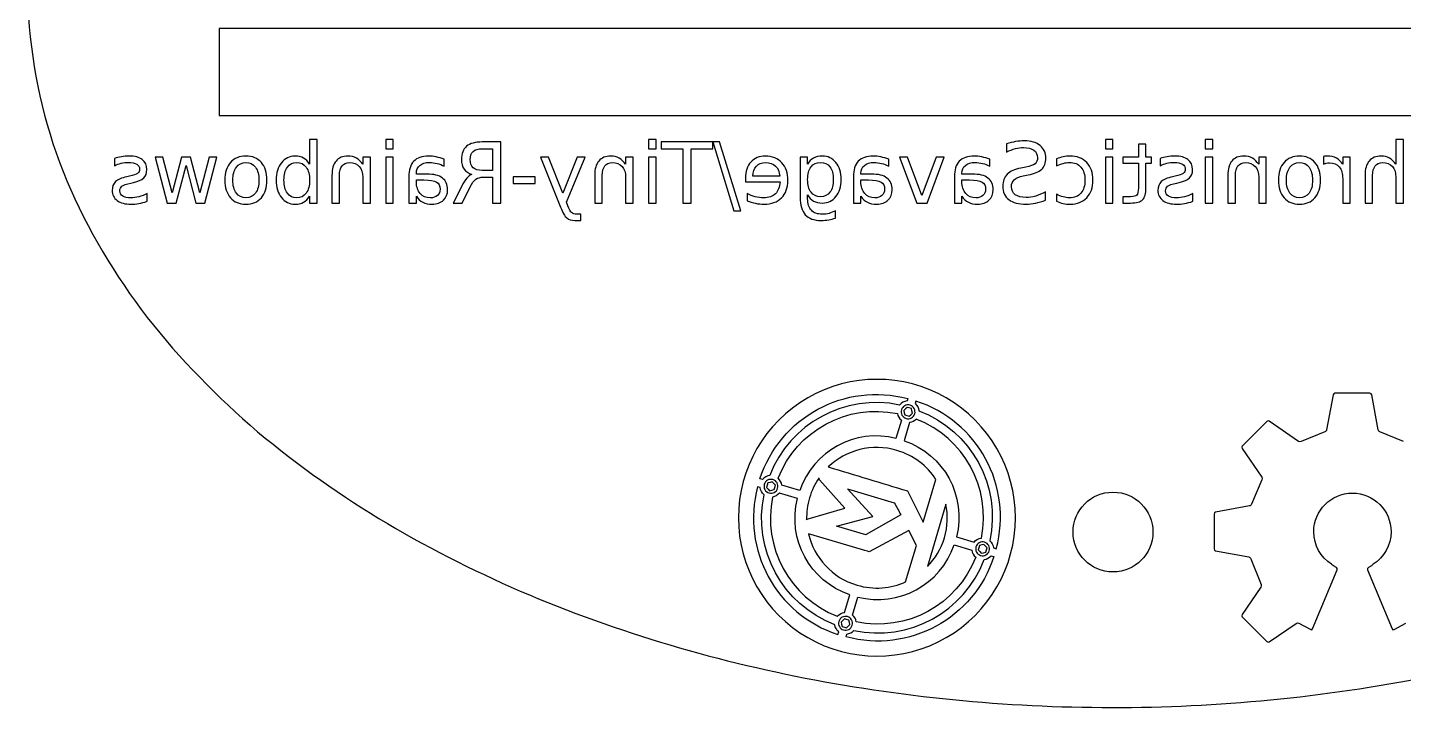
# Model space of a CAD drawing. Extents: x 5 to 209, y -94 to 44.
# Drawn here: x 4.89 to 48, y 0.05 to 21.37 of the extents above; entities that cross this region are included whole.
import ezdxf

# ---------------------------------------------------------------- set-up
doc = ezdxf.new("R2010")
doc.units = 0
doc.layers.get('0').update_dxf_attribs({"linetype": 'CONTINUOUS'})

msp = doc.modelspace()

# ---------------------------------------------------------------- linework, layer by layer
at = {"color": 7}
for p, q in [((66.900724, 21.335552), (10.899836, 21.335552)), ((10.899836, 21.335552), (10.899836, 18.614662)), ((10.899836, 18.614662), (66.900724, 18.614662)), ((40.150279, 5.550041), (40.150279, 5.550041))]:
    msp.add_line(p, q, dxfattribs=at)
at = {"color": 5}
for p, q in [((13.966265, 17.861603), (13.729022, 17.861603)), ((13.729022, 17.861603), (13.729022, 17.084488)), ((13.966265, 15.866239), (13.966265, 17.861603)), ((16.352749, 17.861594), (16.116791, 17.861594)), ((16.116791, 17.861594), (16.116791, 17.562801)), ((16.352749, 17.562801), (16.352749, 17.861594)), ((19.722811, 17.780811), (19.138051, 17.780811)), ((19.722811, 15.866236), (19.722811, 17.780811)), ((24.585542, 17.861594), (24.349584, 17.861594)), ((24.349584, 17.861594), (24.349584, 17.562801)), ((24.585542, 17.562801), (24.585542, 17.861594)), ((26.364186, 17.780805), (24.744561, 17.780805)), ((24.744561, 17.780805), (24.744561, 17.562801)), ((26.577064, 17.780805), (26.359059, 17.780805)), ((26.359059, 17.780805), (27.025884, 15.622582)), ((26.364186, 17.562801), (26.364186, 17.780805)), ((27.243889, 15.622582), (26.577064, 17.780805)), ((35.563966, 17.717974), (35.56389, 17.717968)), ((35.56389, 17.717968), (35.56389, 17.465342)), ((38.89676, 17.861594), (38.660803, 17.861594)), ((38.660803, 17.861594), (38.660803, 17.562801)), ((38.89676, 17.562801), (38.89676, 17.861594)), ((39.694367, 17.710267), (39.694382, 17.710274)), ((39.931611, 17.710267), (39.694367, 17.710267)), ((39.694382, 17.710274), (39.694382, 17.302481)), ((39.931611, 17.302473), (39.931611, 17.710267)), ((42.025722, 17.861594), (41.789779, 17.861594)), ((41.789779, 17.861594), (41.789779, 17.562801)), ((42.025722, 17.562801), (42.025722, 17.861594)), ((48.000318, 17.861588), (47.763074, 17.861588)), ((47.763074, 17.861588), (47.763074, 17.079344)), ((48.000318, 15.866224), (48.000318, 17.861588)), ((7.619591, 17.260184), (7.619833, 17.260164)), ((7.619833, 17.260164), (7.619833, 17.037032)), ((9.130456, 17.302481), (8.894513, 17.302481)), ((8.894513, 17.302481), (9.270237, 15.86623)), ((9.424129, 16.181693), (9.130456, 17.302481)), ((9.719072, 17.302481), (9.424129, 16.181693)), ((9.997348, 17.302481), (9.719072, 17.302481)), ((10.291006, 16.181693), (9.997348, 17.302481)), ((10.585949, 17.302481), (10.291006, 16.181693)), ((10.446168, 15.86623), (10.821907, 17.302481)), ((10.821907, 17.302481), (10.585949, 17.302481)), ((11.733659, 17.337106), (11.733659, 17.337106)), ((15.633351, 17.302475), (15.396123, 17.302475)), ((15.396123, 17.302475), (15.396123, 17.079344)), ((15.633351, 15.866224), (15.633351, 17.302475)), ((16.116791, 17.562801), (16.352749, 17.562801)), ((16.352749, 17.302481), (16.116791, 17.302481)), ((16.116791, 17.302481), (16.116791, 15.86623)), ((16.352749, 15.86623), (16.352749, 17.302481)), ((19.138051, 17.567939), (19.463773, 17.567939)), ((19.463773, 17.567939), (19.463773, 17.567931)), ((19.463773, 17.567931), (19.463773, 16.888278)), ((21.211639, 17.302475), (20.96157, 17.302475)), ((20.96157, 17.302475), (21.592504, 15.732859)), ((21.660459, 16.179122), (21.211639, 17.302475)), ((22.109294, 17.302475), (21.660459, 16.179122)), ((21.778445, 15.889307), (22.359348, 17.302475)), ((22.359348, 17.302475), (22.109294, 17.302475)), ((23.866144, 17.302475), (23.628916, 17.302475)), ((23.628916, 17.302475), (23.628916, 17.079344)), ((23.866144, 15.866224), (23.866144, 17.302475)), ((24.349584, 17.562801), (24.585542, 17.562801)), ((24.585542, 17.302481), (24.349584, 17.302481)), ((24.349584, 17.302481), (24.349584, 15.86623)), ((24.585542, 15.86623), (24.585542, 17.302481)), ((24.744561, 17.562801), (25.424212, 17.562801)), ((25.424212, 17.562801), (25.424212, 15.86623)), ((25.684535, 15.86623), (25.684535, 17.562801)), ((25.684535, 17.562801), (26.364186, 17.562801)), ((29.334159, 17.302482), (29.098201, 17.302482)), ((29.098201, 17.302482), (29.098201, 16.044482)), ((29.334159, 17.084481), (29.334159, 17.302482)), ((32.465692, 17.302481), (32.215623, 17.302481)), ((32.215623, 17.302481), (32.754222, 15.86623)), ((32.914512, 16.097056), (32.465692, 17.302481)), ((33.363347, 17.302481), (32.914512, 16.097056)), ((33.074817, 15.86623), (33.613401, 17.302481)), ((33.613401, 17.302481), (33.363347, 17.302481)), ((37.134784, 17.24734), (37.134784, 17.026773)), ((37.134784, 17.247328), (37.134784, 17.24734)), ((38.660803, 17.562801), (38.89676, 17.562801)), ((38.89676, 17.302481), (38.660803, 17.302481)), ((38.660803, 17.302481), (38.660803, 15.86623)), ((38.89676, 15.86623), (38.89676, 17.302481)), ((39.694382, 17.302481), (39.208371, 17.302481)), ((39.208371, 17.302481), (39.208371, 17.119104)), ((40.104726, 17.302473), (39.931611, 17.302473)), ((40.104726, 17.119096), (40.104726, 17.302473)), ((40.38152, 17.260184), (40.381732, 17.260164)), ((40.381732, 17.260164), (40.381732, 17.037032)), ((41.789779, 17.562801), (42.025722, 17.562801)), ((42.025722, 17.302481), (41.789779, 17.302481)), ((41.789779, 17.302481), (41.789779, 15.86623)), ((42.025722, 15.86623), (42.025722, 17.302481)), ((43.701792, 17.302475), (43.464563, 17.302475)), ((43.464563, 17.302475), (43.464563, 17.079344)), ((43.701792, 15.866224), (43.701792, 17.302475)), ((44.741784, 17.337106), (44.741784, 17.337106)), ((45.493382, 17.324345), (45.492097, 17.081977)), ((46.333262, 17.302431), (46.096019, 17.302431)), ((46.096019, 17.302431), (46.096019, 17.0793)), ((46.333262, 15.86618), (46.333262, 17.302431)), ((9.548513, 15.86623), (9.857567, 17.043443)), ((9.857567, 17.043443), (10.167892, 15.86623)), ((11.733598, 17.137063), (11.733659, 17.137056)), ((13.729022, 17.084488), (13.729022, 17.084479)), ((17.947917, 17.019091), (17.947917, 17.237093)), ((19.463773, 16.888278), (19.138051, 16.888278)), ((31.874428, 17.019091), (31.874428, 17.237093)), ((35.039326, 17.019091), (35.039326, 17.237093)), ((36.170535, 16.993437), (36.014087, 16.961373)), ((39.208371, 17.119104), (39.694382, 17.119104)), ((39.694382, 17.119104), (39.694382, 16.339424)), ((39.931611, 16.339416), (39.931611, 17.119096)), ((39.931611, 17.119096), (40.104726, 17.119096)), ((44.741709, 17.137063), (44.741784, 17.137056)), ((45.492097, 17.081977), (45.491961, 17.081914)), ((8.086591, 16.706195), (8.005826, 16.688242)), ((8.133886, 16.490746), (8.216012, 16.509985)), ((12.926273, 16.583074), (12.926273, 16.583074)), ((14.430482, 16.733111), (14.430482, 15.86623)), ((14.430558, 16.733099), (14.430482, 16.733111)), ((14.66644, 15.86623), (14.66644, 16.725417)), ((15.396123, 16.677964), (15.396123, 15.866224)), ((16.839955, 16.685685), (16.840046, 16.685665)), ((16.840046, 16.685665), (16.840046, 15.866232)), ((17.075837, 16.535625), (17.075837, 16.588198)), ((17.075837, 16.588198), (17.310509, 16.588198)), ((17.075943, 16.772875), (17.075943, 16.795955)), ((17.406792, 16.772875), (17.075943, 16.772875)), ((17.310509, 16.588198), (17.310676, 16.588203)), ((18.494306, 16.389436), (18.231412, 15.86623)), ((18.814961, 16.763898), (18.814901, 16.763888)), ((19.181655, 16.675411), (19.463773, 16.675411)), ((19.463773, 16.675411), (19.463773, 15.866236)), ((20.80128, 16.690792), (20.110089, 16.690792)), ((20.110089, 16.690792), (20.110089, 16.480484)), ((20.110089, 16.480484), (20.80128, 16.480484)), ((20.80128, 16.480484), (20.80128, 16.690792)), ((22.663275, 16.733111), (22.663275, 15.86623)), ((22.663351, 16.733099), (22.663275, 16.733111)), ((22.899233, 15.86623), (22.899233, 16.725417)), ((23.628916, 16.677964), (23.628916, 15.866224)), ((27.383609, 16.643339), (27.38367, 16.643345)), ((27.38367, 16.643345), (27.38367, 16.52793)), ((27.38367, 16.52793), (28.468552, 16.52793)), ((27.619718, 16.712579), (27.619627, 16.712585)), ((28.460944, 16.711297), (27.619718, 16.712579)), ((29.334144, 16.601027), (29.334144, 16.601027)), ((30.766466, 16.685685), (30.766557, 16.685665)), ((30.766557, 16.685665), (30.766557, 15.866232)), ((31.002364, 16.535625), (31.002364, 16.588198)), ((31.002364, 16.588198), (31.237051, 16.588198)), ((31.002454, 16.772875), (31.002454, 16.795955)), ((31.333318, 16.772875), (31.002454, 16.772875)), ((31.237051, 16.588198), (31.237187, 16.588203)), ((33.931349, 16.685685), (33.931424, 16.685665)), ((33.931424, 16.685665), (33.931424, 15.866232)), ((34.167337, 16.772875), (34.167337, 16.795955)), ((34.498186, 16.772875), (34.167337, 16.772875)), ((34.167382, 16.535625), (34.167382, 16.588198)), ((34.167382, 16.588198), (34.402054, 16.588198)), ((34.402054, 16.588198), (34.402054, 16.588203)), ((36.08977, 16.715161), (36.247503, 16.745939)), ((40.848505, 16.706195), (40.76774, 16.688242)), ((40.895799, 16.490746), (40.977925, 16.509985)), ((42.498923, 16.733111), (42.498923, 15.86623)), ((42.498999, 16.733099), (42.498923, 16.733111)), ((42.734881, 15.86623), (42.734881, 16.725417)), ((43.464563, 16.677964), (43.464563, 15.866224)), ((46.096019, 16.622777), (46.096019, 15.86618)), ((46.797419, 16.733111), (46.797419, 15.86623)), ((46.797525, 16.733099), (46.797419, 16.733111)), ((47.033377, 15.86623), (47.033377, 16.725417)), ((47.763074, 16.677964), (47.763074, 15.866224)), ((8.640557, 15.918815), (8.640557, 16.162465)), ((13.729022, 16.081678), (13.729022, 15.866239)), ((17.076004, 15.866232), (17.076004, 16.084235)), ((18.509688, 15.86623), (18.754629, 16.357377)), ((27.438753, 16.162441), (27.438753, 15.939309)), ((29.098201, 16.044482), (29.098186, 16.04448)), ((29.334159, 16.00217), (29.334159, 16.11887)), ((31.0025, 15.866232), (31.0025, 16.084235)), ((34.167382, 15.866232), (34.167382, 16.084235)), ((36.788583, 15.950875), (36.788583, 16.217606)), ((37.134784, 16.139366), (37.134784, 15.921364)), ((39.450696, 16.063711), (39.208326, 16.063711)), ((39.208326, 16.063711), (39.208326, 15.866226)), ((41.402471, 15.918815), (41.402471, 16.162465)), ((9.270237, 15.86623), (9.548513, 15.86623)), ((10.167892, 15.86623), (10.446168, 15.86623)), ((13.729022, 15.866239), (13.966265, 15.866239)), ((14.430482, 15.86623), (14.66644, 15.86623)), ((15.396123, 15.866224), (15.633351, 15.866224)), ((16.116791, 15.86623), (16.352749, 15.86623)), ((16.840046, 15.866232), (17.076004, 15.866232)), ((18.231412, 15.86623), (18.509688, 15.86623)), ((19.463773, 15.866236), (19.722811, 15.866236)), ((21.592504, 15.732859), (21.592504, 15.732865)), ((21.820794, 15.781591), (21.778445, 15.889307)), ((22.663275, 15.86623), (22.899233, 15.86623)), ((23.628916, 15.866224), (23.866144, 15.866224)), ((24.349584, 15.86623), (24.585542, 15.86623)), ((25.424212, 15.86623), (25.684535, 15.86623)), ((27.025884, 15.622582), (27.243889, 15.622582)), ((30.208719, 15.395611), (30.208719, 15.625155)), ((30.766557, 15.866232), (31.0025, 15.866232)), ((32.754222, 15.86623), (33.074817, 15.86623)), ((33.931424, 15.866232), (34.167382, 15.866232)), ((38.660803, 15.86623), (38.89676, 15.86623)), ((39.208326, 15.866226), (39.450696, 15.866226)), ((41.789779, 15.86623), (42.025722, 15.86623)), ((42.498923, 15.86623), (42.734881, 15.86623)), ((43.464563, 15.866224), (43.701792, 15.866224)), ((46.096019, 15.86618), (46.333262, 15.86618)), ((46.797419, 15.86623), (47.033377, 15.86623)), ((47.763074, 15.866224), (48.000318, 15.866224)), ((22.041325, 15.319943), (22.229837, 15.319943)), ((22.229837, 15.517427), (22.091296, 15.517427)), ((22.229837, 15.319943), (22.229837, 15.517427)), ((32.470281, 9.733002), (32.448278, 9.65862)), ((32.725678, 9.657489), (32.702118, 9.57779)), ((45.796239, 9.851769), (45.591439, 8.751182)), ((46.948169, 9.898969), (45.852939, 9.898969)), ((47.209839, 8.751182), (47.004969, 9.851769)), ((32.2712, 9.381467), (32.2712, 9.381467)), ((32.394296, 9.410083), (32.342119, 9.360499)), ((32.342119, 9.360499), (32.358939, 9.29051)), ((32.342119, 9.360499), (32.342119, 9.360499)), ((32.358939, 9.29051), (32.375783, 9.220542)), ((32.375787, 9.220542), (32.444803, 9.200142)), ((32.446485, 9.45964), (32.394296, 9.410083)), ((32.444803, 9.200132), (32.513826, 9.179732)), ((32.515504, 9.43923), (32.446485, 9.459631)), ((32.513826, 9.179729), (32.566018, 9.229287)), ((32.58452, 9.418825), (32.515504, 9.439225)), ((32.566018, 9.229287), (32.618195, 9.27887)), ((32.601368, 9.34885), (32.584524, 9.418825)), ((32.618195, 9.27887), (32.601375, 9.34885)), ((32.269094, 9.052578), (32.101514, 8.485807)), ((32.52606, 8.982377), (32.356911, 8.410294)), ((43.723689, 9.017236), (42.949269, 8.242882)), ((44.716609, 8.393054), (43.797189, 9.024036)), ((45.537039, 8.688922), (44.799309, 8.386954)), ((48.001889, 8.386954), (47.264239, 8.688922)), ((32.129641, 8.111309), (32.129641, 8.111309)), ((42.942269, 8.169352), (43.562309, 7.265732)), ((27.845937, 6.94545), (27.767432, 6.968677)), ((27.767432, 6.968666), (27.767432, 6.968666)), ((27.915973, 7.19414), (27.840686, 7.216402)), ((27.840686, 7.2164), (27.840686, 7.2164)), ((28.044186, 6.950743), (28.093744, 6.898552)), ((28.064589, 7.019759), (28.044189, 6.950743)), ((28.085002, 7.088778), (28.064601, 7.019759)), ((28.154977, 7.105623), (28.085002, 7.08878)), ((28.093744, 6.898552), (28.143328, 6.846375)), ((28.224956, 7.12245), (28.154977, 7.105631)), ((28.27454, 7.070273), (28.224956, 7.12245)), ((28.224956, 7.12245), (28.224956, 7.12245)), ((28.245927, 7.19337), (28.245927, 7.19337)), ((28.324097, 7.018084), (28.27454, 7.070273)), ((28.283284, 6.880043), (28.303685, 6.949066)), ((28.303694, 6.949066), (28.324095, 7.018084)), ((28.411019, 7.238193), (28.411019, 7.238193)), ((29.087881, 6.847626), (28.523244, 7.014581)), ((29.681204, 7.218249), (29.690321, 7.249116)), ((29.707871, 7.190929), (29.681204, 7.218249)), ((29.690333, 7.249116), (29.690361, 7.249116)), ((30.493561, 6.295912), (29.707871, 7.190929)), ((31.374583, 6.036812), (30.586959, 6.901803)), ((30.586959, 6.901803), (32.046557, 6.47022)), ((32.957617, 5.863255), (33.352451, 7.198595)), ((43.567309, 7.183452), (43.241069, 6.422498)), ((28.143328, 6.846375), (28.213317, 6.863195)), ((28.213317, 6.863197), (28.283284, 6.88004)), ((28.235741, 6.647934), (28.235741, 6.647934)), ((29.01463, 6.599892), (28.446775, 6.767797)), ((32.046557, 6.47022), (32.046571, 6.47022)), ((32.462057, 6.842007), (32.957617, 5.863255)), ((29.345587, 5.965673), (30.493561, 6.295912)), ((30.238774, 5.733529), (31.374583, 6.036812)), ((32.250005, 6.091941), (31.162885, 5.474189)), ((33.667407, 6.421972), (33.0893, 4.466669)), ((42.066849, 6.113601), (42.066919, 5.018446)), ((43.178069, 6.368308), (42.114049, 6.170431)), ((27.165373, 5.998276), (27.165373, 5.998276)), ((29.301893, 5.935322), (29.308348, 5.95723)), ((29.308343, 5.95723), (29.345587, 5.965664)), ((31.159094, 5.461411), (30.238774, 5.733529)), ((31.022363, 4.99894), (29.360473, 5.490326)), ((29.360473, 5.490326), (29.360473, 5.490326)), ((31.162885, 5.474189), (31.159092, 5.461421)), ((32.504606, 5.59983), (31.265128, 4.927159)), ((32.741562, 5.132475), (32.504606, 5.59983)), ((33.995087, 5.396662), (34.547258, 5.233397)), ((34.776621, 5.361884), (34.776621, 5.361884)), ((34.877212, 5.232627), (34.877212, 5.232627)), ((31.125047, 4.968577), (31.022363, 4.99894)), ((31.204244, 4.945161), (31.125047, 4.968577)), ((31.265128, 4.927159), (31.204244, 4.945156)), ((32.402626, 3.986195), (32.741562, 5.132475)), ((33.921835, 5.148923), (34.477223, 4.984707)), ((34.599534, 4.760429), (34.599534, 4.760429)), ((34.675465, 4.989998), (34.725029, 4.937809)), ((34.695876, 5.059023), (34.675466, 4.989998)), ((34.71628, 5.128039), (34.695877, 5.059023)), ((34.786255, 5.144888), (34.71628, 5.128044)), ((34.725029, 4.937809), (34.774613, 4.885632)), ((34.774613, 4.885632), (34.844594, 4.902459)), ((34.856243, 5.161707), (34.786255, 5.144888)), ((34.844594, 4.902459), (34.914569, 4.919302)), ((34.90582, 5.10953), (34.856243, 5.161707)), ((34.856243, 5.161707), (34.856243, 5.161707)), ((34.955383, 5.057341), (34.90582, 5.10953)), ((34.914569, 4.919307), (34.934972, 4.988323)), ((34.934973, 4.988323), (34.955383, 5.057341)), ((35.07806, 4.807054), (35.169037, 4.780156)), ((35.154523, 5.053836), (35.242282, 5.027888)), ((35.169037, 4.780156), (35.169037, 4.780156)), ((35.242282, 5.027888), (35.242282, 5.027888)), ((42.114119, 4.961616), (43.152049, 4.768467)), ((33.0893, 4.466669), (33.0893, 4.466669)), ((43.213749, 4.713877), (43.537779, 3.904435)), ((45.155459, 2.513637), (45.922899, 4.367941)), ((45.900399, 4.437261), (45.807299, 4.494291)), ((46.878359, 4.367941), (47.645729, 2.513576)), ((46.993959, 4.494291), (46.900859, 4.437261)), ((30.487544, 3.027335), (30.652811, 3.586259)), ((30.741375, 2.946503), (30.908208, 3.510749)), ((43.531779, 3.821775), (42.942229, 2.962623)), ((30.310457, 2.750183), (30.310457, 2.750183)), ((30.433553, 2.778798), (30.381376, 2.729212)), ((30.381376, 2.729212), (30.398196, 2.659232)), ((30.381376, 2.729212), (30.381376, 2.729212)), ((30.398196, 2.659232), (30.41504, 2.589257)), ((30.415044, 2.589257), (30.484067, 2.568857)), ((30.485742, 2.82836), (30.433553, 2.778798)), ((30.554761, 2.80795), (30.485742, 2.828351)), ((30.553083, 2.548442), (30.605275, 2.598007)), ((30.623784, 2.78754), (30.554761, 2.80794)), ((30.605275, 2.598007), (30.657452, 2.647583)), ((30.640625, 2.717572), (30.623781, 2.78754)), ((30.657452, 2.647583), (30.640632, 2.717572)), ((42.949229, 2.889033), (43.723719, 2.114679)), ((43.797219, 2.107879), (44.641169, 2.687144)), ((44.722069, 2.689844), (45.094259, 2.491127)), ((47.706929, 2.491066), (48.079119, 2.68979)), ((30.284037, 2.339064), (30.308351, 2.421298)), ((30.484067, 2.568852), (30.553083, 2.548451)), ((30.539434, 2.263551), (30.565324, 2.35109))]:
    msp.add_line(p, q, dxfattribs=at)
at = {"color": 7}
for points in [[(4.900487, 22.628258), (4.892087, 20.974109), (5.182021, 19.303201), (5.689957, 17.728944)], [(5.689957, 17.728944), (6.198533, 16.152702), (6.995087, 14.663406), (7.915609, 13.286516)], [(7.915609, 13.286516), (8.837328, 11.907837), (9.970061, 10.667245), (11.174324, 9.527037)], [(11.174324, 9.527037), (12.379596, 8.385872), (13.721396, 7.386021), (15.109423, 6.475901)], [(15.109423, 6.475901), (16.498182, 5.5653), (17.972728, 4.782072), (19.478704, 4.082155)], [(37.650279, 5.550041), (37.650279, 6.240397), (38.209923, 6.800041), (38.900279, 6.800041)], [(38.900279, 6.800041), (39.590635, 6.800041), (40.150279, 6.240397), (40.150279, 5.550041)], [(38.900279, 4.300041), (38.209923, 4.300041), (37.650279, 4.859685), (37.650279, 5.550041)], [(40.150279, 5.550041), (40.150279, 4.859685), (39.590635, 4.300041), (38.900279, 4.300041)], [(19.478704, 4.082155), (20.985123, 3.382032), (22.545535, 2.793763), (24.12689, 2.285051)], [(24.12689, 2.285051), (25.70843, 1.776279), (27.323736, 1.366673), (28.951612, 1.034811)], [(28.951612, 1.034811), (30.579638, 0.702919), (32.227805, 0.460878), (33.881169, 0.296552)], [(43.838713, 0.288649), (45.492346, 0.450302), (47.140899, 0.689684), (48.769496, 1.018792)], [(33.881169, 0.296552), (35.534577, 0.132221), (37.198179, 0.051378), (38.859734, 0.050059)], [(38.859734, 0.050059), (40.521297, 0.048759), (42.185032, 0.126989), (43.838713, 0.288649)]]:
    msp.add_open_spline(points, degree=3, dxfattribs=at)
at = {"color": 5}
for points in [[(19.138051, 17.780811), (18.919189, 17.780811), (18.7559, 17.735074), (18.648183, 17.643601)], [(35.849925, 17.791071), (35.756758, 17.774827), (35.661438, 17.750462), (35.563966, 17.717974)], [(36.124359, 17.815437), (36.034621, 17.815437), (35.943142, 17.807315), (35.849925, 17.791071)], [(36.618069, 17.669243), (36.498374, 17.766706), (36.333804, 17.815437), (36.124359, 17.815437)], [(7.832469, 17.317884), (7.755536, 17.305058), (7.684576, 17.285825), (7.619591, 17.260184)], [(8.078681, 17.337122), (7.991463, 17.337122), (7.909392, 17.330709), (7.832469, 17.317884)], [(8.486469, 17.226834), (8.39068, 17.300359), (8.254751, 17.337122), (8.078681, 17.337122)], [(11.733659, 17.337106), (11.528479, 17.337106), (11.367333, 17.270423), (11.250218, 17.137056)], [(12.2184, 17.137056), (12.101275, 17.270423), (11.939695, 17.337106), (11.733659, 17.337106)], [(13.269947, 17.337112), (13.095541, 17.337112), (12.954051, 17.267864), (12.845478, 17.129369)], [(13.541796, 17.274269), (13.465669, 17.316164), (13.375053, 17.337112), (13.269947, 17.337112)], [(13.729022, 17.084479), (13.679414, 17.169973), (13.617005, 17.233236), (13.541796, 17.274269)], [(14.931906, 17.337093), (14.766907, 17.337093), (14.64209, 17.285799), (14.557453, 17.183209)], [(15.197356, 17.272981), (15.120423, 17.315722), (15.031939, 17.337093), (14.931906, 17.337093)], [(15.396123, 17.079344), (15.339658, 17.165685), (15.273402, 17.230231), (15.197356, 17.272981)], [(17.459335, 17.337127), (17.251594, 17.337127), (17.096432, 17.283267), (16.993847, 17.175548)], [(17.696578, 17.311476), (17.61541, 17.328576), (17.536329, 17.337127), (17.459335, 17.337127)], [(17.947917, 17.237093), (17.861607, 17.270438), (17.777827, 17.295232), (17.696578, 17.311476)], [(18.648183, 17.643601), (18.540466, 17.552128), (18.486608, 17.41406), (18.486608, 17.229398)], [(18.759741, 17.229392), (18.759741, 17.341385), (18.791805, 17.425593), (18.855933, 17.482017)], [(18.855933, 17.482017), (18.919154, 17.539298), (19.013193, 17.567939), (19.138051, 17.567939)], [(23.164699, 17.337093), (22.9997, 17.337093), (22.874883, 17.285799), (22.790246, 17.183209)], [(23.430149, 17.272981), (23.353216, 17.315722), (23.264732, 17.337093), (23.164699, 17.337093)], [(23.628916, 17.079344), (23.572451, 17.165685), (23.506195, 17.230231), (23.430149, 17.272981)], [(28.010687, 17.337099), (27.817476, 17.337099), (27.664875, 17.274691), (27.552883, 17.149875)], [(28.524906, 17.129357), (28.397527, 17.267852), (28.226121, 17.337099), (28.010687, 17.337099)], [(29.521385, 17.274271), (29.445258, 17.232376), (29.38285, 17.169112), (29.334159, 17.084481)], [(29.794534, 17.337113), (29.688521, 17.337113), (29.597472, 17.316166), (29.521385, 17.274271)], [(30.220274, 17.135781), (30.112557, 17.270003), (29.970644, 17.337113), (29.794534, 17.337113)], [(31.385846, 17.337127), (31.178105, 17.337127), (31.022938, 17.283267), (30.920343, 17.175548)], [(31.623074, 17.311476), (31.541906, 17.328576), (31.46283, 17.337127), (31.385846, 17.337127)], [(31.874428, 17.237093), (31.788118, 17.270438), (31.704333, 17.295232), (31.623074, 17.311476)], [(34.550743, 17.337127), (34.342993, 17.337127), (34.187825, 17.283267), (34.085241, 17.175548)], [(34.787972, 17.311476), (34.706803, 17.328576), (34.627727, 17.337127), (34.550743, 17.337127)], [(35.039326, 17.237093), (34.953015, 17.270438), (34.869231, 17.295232), (34.787972, 17.311476)], [(35.56389, 17.465342), (35.662199, 17.512359), (35.754953, 17.547413), (35.842151, 17.570503)], [(35.842151, 17.570503), (35.929369, 17.593583), (36.013577, 17.605123), (36.094776, 17.605123)], [(36.094776, 17.605123), (36.235837, 17.605123), (36.34484, 17.577767), (36.421783, 17.523057)], [(36.421783, 17.523057), (36.49791, 17.468347), (36.535973, 17.39055), (36.535973, 17.289667)], [(36.535973, 17.289667), (36.535973, 17.205031), (36.510766, 17.140912), (36.460351, 17.097312)], [(36.796312, 17.269145), (36.796312, 17.438417), (36.736898, 17.571783), (36.618069, 17.669243)], [(36.666846, 16.926753), (36.753156, 17.008829), (36.796312, 17.122959), (36.796312, 17.269145)], [(37.336121, 17.314012), (37.266851, 17.299482), (37.199738, 17.277254), (37.134784, 17.247328)], [(37.548984, 17.337092), (37.476285, 17.337092), (37.405331, 17.329399), (37.336121, 17.314012)], [(38.078599, 17.13576), (37.949506, 17.269981), (37.772968, 17.337092), (37.548984, 17.337092)], [(40.594398, 17.317884), (40.517464, 17.305058), (40.446505, 17.285825), (40.38152, 17.260184)], [(40.84061, 17.337122), (40.753392, 17.337122), (40.671321, 17.330709), (40.594398, 17.317884)], [(41.248397, 17.226834), (41.152608, 17.300359), (41.016679, 17.337122), (40.84061, 17.337122)], [(43.000346, 17.337093), (42.835348, 17.337093), (42.71053, 17.285799), (42.625893, 17.183209)], [(43.265797, 17.272981), (43.188864, 17.315722), (43.10038, 17.337093), (43.000346, 17.337093)], [(43.464563, 17.079344), (43.408099, 17.165685), (43.341843, 17.230231), (43.265797, 17.272981)], [(44.741784, 17.337106), (44.536605, 17.337106), (44.375453, 17.270423), (44.258329, 17.137056)], [(45.22651, 17.137056), (45.109396, 17.270423), (44.947821, 17.337106), (44.741784, 17.337106)], [(45.55872, 17.333268), (45.539058, 17.331554), (45.517279, 17.32858), (45.493382, 17.324345)], [(45.612564, 17.33705), (45.59633, 17.33705), (45.578382, 17.335789), (45.55872, 17.333268)], [(45.90238, 17.272937), (45.822825, 17.315679), (45.726219, 17.33705), (45.612564, 17.33705)], [(46.096019, 17.0793), (46.046411, 17.166498), (45.981864, 17.231044), (45.90238, 17.272937)], [(47.298857, 17.337093), (47.133869, 17.337093), (47.009056, 17.285799), (46.924419, 17.183209)], [(47.564308, 17.272981), (47.487374, 17.315722), (47.398891, 17.337093), (47.298857, 17.337093)], [(47.763074, 17.079344), (47.706609, 17.165685), (47.640354, 17.230231), (47.564308, 17.272981)], [(7.619833, 17.037032), (7.686482, 17.071223), (7.755727, 17.09687), (7.827569, 17.11397)], [(7.827569, 17.11397), (7.89936, 17.131071), (7.973737, 17.139622), (8.050701, 17.139622)], [(8.050701, 17.139622), (8.167825, 17.139622), (8.255885, 17.121669), (8.314881, 17.085763)], [(8.314881, 17.085763), (8.372959, 17.049858), (8.401998, 16.995998), (8.401998, 16.924185)], [(8.401998, 16.924185), (8.401998, 16.869474), (8.381076, 16.826304), (8.339231, 16.794674)], [(8.630152, 16.913936), (8.630152, 17.049013), (8.582257, 17.153312), (8.486469, 17.226834)], [(8.53275, 16.651051), (8.597684, 16.715169), (8.630152, 16.802797), (8.630152, 16.913936)], [(11.250218, 17.137056), (11.133094, 17.00369), (11.074532, 16.81903), (11.074532, 16.583074)], [(11.324555, 16.583081), (11.324555, 16.753209), (11.361308, 16.887858), (11.434813, 16.987027)], [(11.434813, 16.987027), (11.508318, 17.087051), (11.607913, 17.137063), (11.733598, 17.137063)], [(11.733659, 17.137056), (11.86019, 17.137056), (11.960219, 17.087473), (12.033744, 16.988307)], [(12.033744, 16.988307), (12.107249, 16.889987), (12.144002, 16.754911), (12.144002, 16.583078)], [(12.392801, 16.583074), (12.392801, 16.81903), (12.334667, 17.00369), (12.2184, 17.137056)], [(12.845478, 17.129369), (12.736047, 16.990872), (12.681331, 16.808776), (12.681331, 16.58308)], [(12.926273, 16.583074), (12.926273, 16.756621), (12.962168, 16.892551), (13.033959, 16.990866)], [(13.033959, 16.990866), (13.104944, 17.090032), (13.20283, 17.139616), (13.327617, 17.139616)], [(13.327617, 17.139616), (13.452435, 17.139616), (13.550749, 17.090032), (13.62256, 16.990866)], [(13.62256, 16.990866), (13.693545, 16.892546), (13.729037, 16.756616), (13.729037, 16.583074)], [(14.557453, 17.183209), (14.472856, 17.081474), (14.430558, 16.931438), (14.430558, 16.733099)], [(14.66644, 16.725417), (14.66644, 16.861347), (14.692958, 16.963081), (14.745995, 17.030619)], [(14.745995, 17.030619), (14.799032, 17.098155), (14.878536, 17.131923), (14.984509, 17.131923)], [(14.984509, 17.131923), (15.111888, 17.131923), (15.21234, 17.091314), (15.285865, 17.010095)], [(15.285865, 17.010095), (15.35937, 16.928876), (15.396123, 16.818166), (15.396123, 16.677964)], [(16.993847, 17.175548), (16.891253, 17.06783), (16.839955, 16.904542), (16.839955, 16.685685)], [(17.075943, 16.795955), (17.075943, 16.904529), (17.111839, 16.98831), (17.18363, 17.047298)], [(17.18363, 17.047298), (17.254614, 17.107141), (17.354638, 17.137063), (17.4837, 17.137063)], [(17.4837, 17.137063), (17.565776, 17.137063), (17.645714, 17.127232), (17.723515, 17.10757)], [(17.723515, 17.10757), (17.801356, 17.087908), (17.876157, 17.058415), (17.947917, 17.019091)], [(18.486608, 17.229398), (18.486608, 17.108855), (18.51484, 17.00883), (18.571305, 16.929323)], [(18.571305, 16.929323), (18.626862, 16.849818), (18.708081, 16.794677), (18.814961, 16.763898)], [(18.855933, 16.9742), (18.791805, 17.032339), (18.759741, 17.117403), (18.759741, 17.229392)], [(19.138051, 16.888278), (19.013233, 16.888278), (18.919194, 16.916919), (18.855933, 16.9742)], [(22.790246, 17.183209), (22.705649, 17.081474), (22.663351, 16.931438), (22.663351, 16.733099)], [(22.899233, 16.725417), (22.899233, 16.861347), (22.925751, 16.963081), (22.978788, 17.030619)], [(22.978788, 17.030619), (23.031825, 17.098155), (23.111329, 17.131923), (23.217302, 17.131923)], [(23.217302, 17.131923), (23.344681, 17.131923), (23.445133, 17.091314), (23.518658, 17.010095)], [(23.518658, 17.010095), (23.592163, 16.928876), (23.628916, 16.818166), (23.628916, 16.677964)], [(27.552883, 17.149875), (27.440034, 17.025912), (27.383609, 16.857067), (27.383609, 16.643339)], [(27.619627, 16.712585), (27.621644, 16.841677), (27.657993, 16.944694), (27.728675, 17.021635)], [(27.728675, 17.021635), (27.798752, 17.098579), (27.891934, 17.13705), (28.008222, 17.13705)], [(28.008222, 17.13705), (28.139876, 17.13705), (28.24546, 17.099859), (28.324975, 17.025477)], [(28.324975, 17.025477), (28.403622, 16.951094), (28.448945, 16.846368), (28.460944, 16.711297)], [(28.714704, 16.570244), (28.714704, 16.805344), (28.651438, 16.991715), (28.524906, 17.129357)], [(29.334144, 16.601027), (29.334144, 16.772009), (29.369636, 16.904521), (29.44062, 16.998561)], [(29.44062, 16.998561), (29.510697, 17.092605), (29.609435, 17.139628), (29.736834, 17.139628)], [(29.736834, 17.139628), (29.863366, 17.139628), (29.962109, 17.092605), (30.033063, 16.998561)], [(30.033063, 16.998561), (30.10314, 16.904517), (30.138178, 16.772005), (30.138178, 16.601027)], [(30.38185, 16.601034), (30.38185, 16.823311), (30.327991, 17.00156), (30.220274, 17.135781)], [(30.920343, 17.175548), (30.817759, 17.06783), (30.766466, 16.904542), (30.766466, 16.685685)], [(31.002454, 16.795955), (31.002454, 16.904529), (31.03835, 16.98831), (31.110141, 17.047298)], [(31.110141, 17.047298), (31.181125, 17.107141), (31.281149, 17.137063), (31.410211, 17.137063)], [(31.410211, 17.137063), (31.492287, 17.137063), (31.57222, 17.127232), (31.650011, 17.10757)], [(31.650011, 17.10757), (31.727852, 17.087908), (31.802658, 17.058415), (31.874428, 17.019091)], [(34.085241, 17.175548), (33.982646, 17.06783), (33.931349, 16.904542), (33.931349, 16.685685)], [(34.167337, 16.795955), (34.167337, 16.904529), (34.203232, 16.98831), (34.275023, 17.047298)], [(34.275023, 17.047298), (34.346008, 17.107141), (34.446036, 17.137063), (34.575109, 17.137063)], [(34.575109, 17.137063), (34.657185, 17.137063), (34.737118, 17.127232), (34.814908, 17.10757)], [(34.814908, 17.10757), (34.892648, 17.087908), (34.967454, 17.058415), (35.039326, 17.019091)], [(36.014087, 16.961373), (35.820876, 16.92461), (35.678534, 16.859637), (35.587061, 16.766454)], [(36.460351, 17.097312), (36.409028, 17.05457), (36.312423, 17.019945), (36.170535, 16.993437)], [(36.247503, 16.745939), (36.440714, 16.784406), (36.580495, 16.844677), (36.666846, 16.926753)], [(37.134784, 17.026773), (37.201432, 17.063536), (37.268545, 17.090891), (37.336121, 17.108839)], [(37.336121, 17.108839), (37.40277, 17.127643), (37.470306, 17.137046), (37.538729, 17.137046)], [(37.538729, 17.137046), (37.691759, 17.137046), (37.810593, 17.088315), (37.89523, 16.990852)], [(37.89523, 16.990852), (37.979826, 16.894247), (38.022124, 16.758316), (38.022124, 16.58306)], [(38.270953, 16.58306), (38.270953, 16.817306), (38.206835, 17.001539), (38.078599, 17.13576)], [(40.381732, 17.037032), (40.44838, 17.071223), (40.517631, 17.09687), (40.589482, 17.11397)], [(40.589482, 17.11397), (40.661273, 17.131071), (40.735651, 17.139622), (40.812614, 17.139622)], [(40.812614, 17.139622), (40.929728, 17.139622), (41.017783, 17.121669), (41.076779, 17.085763)], [(41.076779, 17.085763), (41.134857, 17.049858), (41.163896, 16.995998), (41.163896, 16.924185)], [(41.163896, 16.924185), (41.163896, 16.869474), (41.142974, 16.826304), (41.10113, 16.794674)], [(41.39208, 16.913936), (41.39208, 17.049013), (41.344186, 17.153312), (41.248397, 17.226834)], [(41.294678, 16.651051), (41.359613, 16.715169), (41.39208, 16.802797), (41.39208, 16.913936)], [(42.625893, 17.183209), (42.541297, 17.081474), (42.498999, 16.931438), (42.498999, 16.733099)], [(42.734881, 16.725417), (42.734881, 16.861347), (42.761399, 16.963081), (42.814436, 17.030619)], [(42.814436, 17.030619), (42.867472, 17.098155), (42.946977, 17.131923), (43.05295, 17.131923)], [(43.05295, 17.131923), (43.180328, 17.131923), (43.28078, 17.091314), (43.354306, 17.010095)], [(43.354306, 17.010095), (43.427811, 16.928876), (43.464563, 16.818166), (43.464563, 16.677964)], [(44.258329, 17.137056), (44.141204, 17.00369), (44.082642, 16.81903), (44.082642, 16.583074)], [(44.332651, 16.583081), (44.332651, 16.753209), (44.369403, 16.887858), (44.442908, 16.987027)], [(44.442908, 16.987027), (44.516414, 17.087051), (44.616014, 17.137063), (44.741709, 17.137063)], [(44.741784, 17.137056), (44.868306, 17.137056), (44.968329, 17.087473), (45.041855, 16.988307)], [(45.041855, 16.988307), (45.11536, 16.889987), (45.152113, 16.754911), (45.152113, 16.583078)], [(45.400911, 16.583074), (45.400911, 16.81903), (45.342777, 17.00369), (45.22651, 17.137056)], [(45.491961, 17.081914), (45.518479, 17.097301), (45.547568, 17.108412), (45.579229, 17.115248)], [(45.579229, 17.115248), (45.609982, 17.122912), (45.644164, 17.126743), (45.681773, 17.126743)], [(45.681773, 17.126743), (45.815141, 17.126743), (45.917731, 17.083144), (45.989542, 16.995946)], [(45.989542, 16.995946), (46.060527, 16.909595), (46.096019, 16.785206), (46.096019, 16.622777)], [(46.924419, 17.183209), (46.839823, 17.081474), (46.797525, 16.931438), (46.797525, 16.733099)], [(47.033377, 16.725417), (47.033377, 16.861347), (47.059895, 16.963081), (47.112932, 17.030619)], [(47.112932, 17.030619), (47.165968, 17.098155), (47.245478, 17.131923), (47.35146, 17.131923)], [(47.35146, 17.131923), (47.478839, 17.131923), (47.579291, 17.091314), (47.652817, 17.010095)], [(47.652817, 17.010095), (47.726322, 16.928876), (47.763074, 16.818166), (47.763074, 16.677964)], [(7.649326, 16.535642), (7.578342, 16.470667), (7.542849, 16.379619), (7.542849, 16.262497)], [(8.005826, 16.688242), (7.838267, 16.652337), (7.719433, 16.60147), (7.649326, 16.535642)], [(7.785144, 16.244534), (7.785144, 16.308652), (7.806924, 16.357807), (7.850482, 16.391998)], [(7.850482, 16.391998), (7.893234, 16.4262), (7.987702, 16.459116), (8.133886, 16.490746)], [(8.339231, 16.794674), (8.297286, 16.7639), (8.213073, 16.734407), (8.086591, 16.706195)], [(8.216012, 16.509985), (8.362205, 16.540758), (8.467785, 16.58778), (8.53275, 16.651051)], [(11.074532, 16.583074), (11.074532, 16.347973), (11.133094, 16.163312), (11.250218, 16.029091)], [(11.434813, 16.177853), (11.361308, 16.27702), (11.324555, 16.412096), (11.324555, 16.583081)], [(12.144002, 16.583078), (12.144002, 16.411242), (12.107653, 16.275738), (12.034954, 16.176567)], [(12.2184, 16.029091), (12.334667, 16.163312), (12.392801, 16.347973), (12.392801, 16.583074)], [(12.681331, 16.58308), (12.681331, 16.357384), (12.736047, 16.175287), (12.845478, 16.036791)], [(13.033959, 16.173999), (12.962168, 16.273166), (12.926273, 16.409524), (12.926273, 16.583074)], [(13.729037, 16.583074), (13.729037, 16.409527), (13.693545, 16.273169), (13.62256, 16.173999)], [(17.19517, 16.165021), (17.115615, 16.258209), (17.075837, 16.381743), (17.075837, 16.535625)], [(17.310676, 16.588203), (17.501326, 16.588203), (17.633408, 16.566403), (17.706923, 16.522804)], [(17.891533, 16.649761), (17.782959, 16.731837), (17.621379, 16.772875), (17.406792, 16.772875)], [(17.706923, 16.522804), (17.780428, 16.479205), (17.817181, 16.404828), (17.817181, 16.299672)], [(18.053108, 16.284287), (18.053108, 16.445866), (17.99925, 16.56769), (17.891533, 16.649761)], [(18.65331, 16.643345), (18.600273, 16.581788), (18.547272, 16.497152), (18.494306, 16.389436)], [(18.814901, 16.763888), (18.759343, 16.745083), (18.70548, 16.704902), (18.65331, 16.643345)], [(18.754629, 16.357377), (18.81785, 16.485613), (18.879402, 16.570677), (18.939285, 16.612568)], [(18.939285, 16.612568), (18.99827, 16.654463), (19.07906, 16.675411), (19.181655, 16.675411)], [(28.468552, 16.52793), (28.458267, 16.365498), (28.409516, 16.241535), (28.322298, 16.156044)], [(28.514651, 16.029085), (28.64802, 16.162451), (28.714704, 16.342837), (28.714704, 16.570244)], [(29.44062, 16.204776), (29.369636, 16.298821), (29.334144, 16.430904), (29.334144, 16.601027)], [(30.138178, 16.601027), (30.138178, 16.4309), (30.10314, 16.298816), (30.033063, 16.204776)], [(30.220274, 16.06757), (30.327991, 16.201791), (30.38185, 16.379612), (30.38185, 16.601034)], [(31.121696, 16.165021), (31.042141, 16.258209), (31.002364, 16.381743), (31.002364, 16.535625)], [(31.237187, 16.588203), (31.427826, 16.588203), (31.559909, 16.566403), (31.633434, 16.522804)], [(31.818044, 16.649761), (31.70947, 16.731837), (31.547895, 16.772875), (31.333318, 16.772875)], [(31.633434, 16.522804), (31.706939, 16.479205), (31.743692, 16.404828), (31.743692, 16.299672)], [(31.97962, 16.284287), (31.97962, 16.445866), (31.925761, 16.56769), (31.818044, 16.649761)], [(34.286563, 16.165021), (34.207109, 16.258209), (34.167382, 16.381743), (34.167382, 16.535625)], [(34.402054, 16.588203), (34.592704, 16.588203), (34.724791, 16.566403), (34.798317, 16.522804)], [(34.982927, 16.649761), (34.874353, 16.731837), (34.712772, 16.772875), (34.498186, 16.772875)], [(34.798317, 16.522804), (34.871822, 16.479205), (34.908575, 16.404828), (34.908575, 16.299672)], [(35.144502, 16.284287), (35.144502, 16.445866), (35.090644, 16.56769), (34.982927, 16.649761)], [(35.587061, 16.766454), (35.4947, 16.674124), (35.44852, 16.550162), (35.44852, 16.394568)], [(35.44852, 16.394568), (35.44852, 16.209051), (35.510929, 16.068419), (35.635747, 15.972669)], [(35.719098, 16.375337), (35.719098, 16.469381), (35.748187, 16.542904), (35.806366, 16.595904)], [(35.806366, 16.595904), (35.863638, 16.64891), (35.958106, 16.688663), (36.08977, 16.715161)], [(38.022124, 16.58306), (38.022124, 16.407803), (37.979826, 16.271445), (37.89523, 16.173986)], [(38.079885, 16.032925), (38.207264, 16.168855), (38.270953, 16.352234), (38.270953, 16.58306)], [(40.41124, 16.535642), (40.340255, 16.470667), (40.304763, 16.379619), (40.304763, 16.262497)], [(40.76774, 16.688242), (40.60018, 16.652337), (40.481347, 16.60147), (40.41124, 16.535642)], [(40.547058, 16.244534), (40.547058, 16.308652), (40.568837, 16.357807), (40.612396, 16.391998)], [(40.612396, 16.391998), (40.655148, 16.4262), (40.749616, 16.459116), (40.895799, 16.490746)], [(41.10113, 16.794674), (41.059184, 16.7639), (40.974976, 16.734407), (40.848505, 16.706195)], [(40.977925, 16.509985), (41.124119, 16.540758), (41.229703, 16.58778), (41.294678, 16.651051)], [(44.082642, 16.583074), (44.082642, 16.347973), (44.141204, 16.163312), (44.258329, 16.029091)], [(44.442908, 16.177853), (44.369403, 16.27702), (44.332651, 16.412096), (44.332651, 16.583081)], [(45.152113, 16.583078), (45.152113, 16.411242), (45.115763, 16.275738), (45.043065, 16.176567)], [(45.22651, 16.029091), (45.342777, 16.163312), (45.400911, 16.347973), (45.400911, 16.583074)], [(7.542849, 16.262497), (7.542849, 16.129131), (7.595851, 16.02355), (7.701854, 15.945752)], [(7.874984, 16.082956), (7.815091, 16.121422), (7.785144, 16.175282), (7.785144, 16.244534)], [(8.131451, 16.026526), (8.020316, 16.026526), (7.934827, 16.045336), (7.874984, 16.082956)], [(8.38279, 16.059876), (8.298193, 16.037643), (8.214414, 16.026526), (8.131451, 16.026526)], [(8.640557, 16.162465), (8.553339, 16.117152), (8.467417, 16.082956), (8.38279, 16.059876)], [(11.250218, 16.029091), (11.367333, 15.895725), (11.528479, 15.829042), (11.733659, 15.829042)], [(11.733598, 16.029103), (11.607933, 16.029103), (11.508338, 16.078687), (11.434813, 16.177853)], [(12.034954, 16.176567), (11.961449, 16.078258), (11.860997, 16.029103), (11.733598, 16.029103)], [(11.733659, 15.829042), (11.939695, 15.829042), (12.101275, 15.895725), (12.2184, 16.029091)], [(12.845478, 16.036791), (12.954051, 15.898296), (13.095541, 15.829048), (13.269947, 15.829048)], [(13.327617, 16.02652), (13.202799, 16.02652), (13.104914, 16.07568), (13.033959, 16.173999)], [(13.62256, 16.173999), (13.550769, 16.07568), (13.452455, 16.02652), (13.327617, 16.02652)], [(13.541796, 15.890605), (13.617015, 15.9325), (13.679424, 15.996191), (13.729022, 16.081678)], [(17.076004, 16.084235), (17.129847, 15.997037), (17.19696, 15.932491), (17.277341, 15.890598)], [(17.509352, 16.026526), (17.378555, 16.026526), (17.273827, 16.072691), (17.19517, 16.165021)], [(17.735055, 16.099623), (17.679497, 16.050892), (17.604263, 16.026526), (17.509352, 16.026526)], [(17.572285, 15.829041), (17.719325, 15.829041), (17.836445, 15.870079), (17.923643, 15.952154)], [(17.817181, 16.299672), (17.817181, 16.215892), (17.789806, 16.149209), (17.735055, 16.099623)], [(17.923643, 15.952154), (18.009953, 16.035077), (18.053108, 16.145788), (18.053108, 16.284287)], [(27.692664, 16.062423), (27.60716, 16.084646), (27.522523, 16.117985), (27.438753, 16.162441)], [(27.955543, 16.029088), (27.864897, 16.029088), (27.77727, 16.0402), (27.692664, 16.062423)], [(28.322298, 16.156044), (28.234273, 16.071407), (28.112021, 16.029088), (27.955543, 16.029088)], [(27.969654, 15.829036), (28.198771, 15.829036), (28.380436, 15.895719), (28.514651, 16.029085)], [(29.098186, 16.04448), (29.098186, 15.799975), (29.152473, 15.618307), (29.261047, 15.499474)], [(29.334159, 16.11887), (29.38286, 16.034234), (29.445268, 15.97097), (29.521385, 15.92908)], [(29.449559, 15.636695), (29.372625, 15.717056), (29.334159, 15.838881), (29.334159, 16.00217)], [(29.736834, 16.06371), (29.609455, 16.06371), (29.510717, 16.110732), (29.44062, 16.204776)], [(30.033063, 16.204776), (29.962079, 16.110732), (29.863336, 16.06371), (29.736834, 16.06371)], [(29.794534, 15.866238), (29.970644, 15.866238), (30.112557, 15.933348), (30.220274, 16.06757)], [(31.0025, 16.084235), (31.056343, 15.997037), (31.123456, 15.932491), (31.203837, 15.890598)], [(31.435878, 16.026526), (31.305071, 16.026526), (31.200344, 16.072691), (31.121696, 16.165021)], [(31.661566, 16.099623), (31.606009, 16.050892), (31.530779, 16.026526), (31.435878, 16.026526)], [(31.498781, 15.829041), (31.645831, 15.829041), (31.762956, 15.870079), (31.850154, 15.952154)], [(31.743692, 16.299672), (31.743692, 16.215892), (31.716317, 16.149209), (31.661566, 16.099623)], [(31.850154, 15.952154), (31.936464, 16.035077), (31.97962, 16.145788), (31.97962, 16.284287)], [(34.167382, 16.084235), (34.221225, 15.997037), (34.288338, 15.932491), (34.36872, 15.890598)], [(34.600745, 16.026526), (34.469948, 16.026526), (34.365221, 16.072691), (34.286563, 16.165021)], [(34.826448, 16.099623), (34.770891, 16.050892), (34.695656, 16.026526), (34.600745, 16.026526)], [(34.663663, 15.829041), (34.810704, 15.829041), (34.927828, 15.870079), (35.015036, 15.952154)], [(34.908575, 16.299672), (34.908575, 16.215892), (34.881199, 16.149209), (34.826448, 16.099623)], [(35.015036, 15.952154), (35.101347, 16.035077), (35.144502, 16.145788), (35.144502, 16.284287)], [(35.635747, 15.972669), (35.759707, 15.876921), (35.941801, 15.829047), (36.182029, 15.829047)], [(35.83964, 16.126557), (35.759279, 16.184695), (35.719098, 16.267622), (35.719098, 16.375337)], [(36.182029, 16.039349), (36.034132, 16.039349), (35.920002, 16.068418), (35.83964, 16.126557)], [(36.479544, 16.084238), (36.378663, 16.054312), (36.279492, 16.039349), (36.182029, 16.039349)], [(36.471845, 15.859825), (36.573583, 15.880344), (36.679162, 15.910694), (36.788583, 15.950875)], [(36.788583, 16.217606), (36.683437, 16.158621), (36.580424, 16.114165), (36.479544, 16.084238)], [(37.336121, 16.056014), (37.268565, 16.074819), (37.201452, 16.102603), (37.134784, 16.139366)], [(37.538729, 16.029078), (37.470366, 16.029078), (37.40283, 16.038057), (37.336121, 16.056014)], [(37.89523, 16.173986), (37.810633, 16.07738), (37.6918, 16.029078), (37.538729, 16.029078)], [(37.564381, 15.829029), (37.780671, 15.829029), (37.952506, 15.896994), (38.079885, 16.032925)], [(39.646891, 16.113728), (39.614424, 16.080384), (39.549026, 16.063711), (39.450696, 16.063711)], [(39.450696, 15.866226), (39.632785, 15.866226), (39.758455, 15.899994), (39.827705, 15.96753)], [(39.694382, 16.339424), (39.694382, 16.222302), (39.678552, 16.14707), (39.646891, 16.113728)], [(39.827705, 15.96753), (39.896975, 16.035923), (39.931611, 16.159885), (39.931611, 16.339416)], [(40.304763, 16.262497), (40.304763, 16.129131), (40.357764, 16.02355), (40.463767, 15.945752)], [(40.636897, 16.082956), (40.577004, 16.121422), (40.547058, 16.175282), (40.547058, 16.244534)], [(40.893364, 16.026526), (40.782229, 16.026526), (40.69674, 16.045336), (40.636897, 16.082956)], [(41.144719, 16.059876), (41.060122, 16.037643), (40.976337, 16.026526), (40.893364, 16.026526)], [(41.402471, 16.162465), (41.315253, 16.117152), (41.229335, 16.082956), (41.144719, 16.059876)], [(44.258329, 16.029091), (44.375453, 15.895725), (44.536605, 15.829042), (44.741784, 15.829042)], [(44.741709, 16.029103), (44.616034, 16.029103), (44.516434, 16.078687), (44.442908, 16.177853)], [(45.043065, 16.176567), (44.96956, 16.078258), (44.869107, 16.029103), (44.741709, 16.029103)], [(44.741784, 15.829042), (44.947821, 15.829042), (45.109396, 15.895725), (45.22651, 16.029091)], [(7.701854, 15.945752), (7.807009, 15.867952), (7.951917, 15.829051), (8.136578, 15.829051)], [(8.136578, 15.829051), (8.213511, 15.829051), (8.293873, 15.836745), (8.377663, 15.852131)], [(8.377663, 15.852131), (8.460545, 15.866661), (8.548177, 15.888889), (8.640557, 15.918815)], [(13.269947, 15.829048), (13.375093, 15.829048), (13.465709, 15.849567), (13.541796, 15.890605)], [(17.277341, 15.890598), (17.357703, 15.84956), (17.456017, 15.829041), (17.572285, 15.829041)], [(21.592504, 15.732865), (21.659153, 15.561883), (21.724123, 15.450317), (21.787414, 15.398167)], [(21.939975, 15.563587), (21.90408, 15.594361), (21.864353, 15.667028), (21.820794, 15.781591)], [(22.091296, 15.517427), (22.026361, 15.517427), (21.975921, 15.532814), (21.939975, 15.563587)], [(27.438753, 15.939309), (27.52335, 15.903403), (27.610124, 15.876048), (27.699077, 15.857243)], [(27.699077, 15.857243), (27.788009, 15.838439), (27.878201, 15.829036), (27.969654, 15.829036)], [(29.797075, 15.514867), (29.642341, 15.514867), (29.526502, 15.555476), (29.449559, 15.636695)], [(29.521385, 15.92908), (29.597512, 15.887185), (29.688562, 15.866238), (29.794534, 15.866238)], [(30.00354, 15.541803), (29.935984, 15.523845), (29.867162, 15.514867), (29.797075, 15.514867)], [(30.208719, 15.625155), (30.139449, 15.587535), (30.071056, 15.559751), (30.00354, 15.541803)], [(31.203837, 15.890598), (31.284199, 15.84956), (31.382513, 15.829041), (31.498781, 15.829041)], [(34.36872, 15.890598), (34.449081, 15.84956), (34.547396, 15.829041), (34.663663, 15.829041)], [(36.182029, 15.829047), (36.272676, 15.829047), (36.369281, 15.839306), (36.471845, 15.859825)], [(37.134784, 15.921364), (37.200626, 15.89059), (37.269019, 15.867505), (37.339963, 15.852109)], [(37.339963, 15.852109), (37.41004, 15.836722), (37.484846, 15.829029), (37.564381, 15.829029)], [(40.463767, 15.945752), (40.568923, 15.867952), (40.713831, 15.829051), (40.898491, 15.829051)], [(40.898491, 15.829051), (40.975425, 15.829051), (41.055786, 15.836745), (41.139576, 15.852131)], [(41.139576, 15.852131), (41.222459, 15.866661), (41.31009, 15.888889), (41.402471, 15.918815)], [(21.787414, 15.398167), (21.850635, 15.346018), (21.935271, 15.319943), (22.041325, 15.319943)], [(29.261047, 15.499474), (29.369621, 15.379787), (29.535905, 15.319943), (29.759899, 15.319943)], [(29.759899, 15.319943), (29.842781, 15.319943), (29.921005, 15.326356), (29.994571, 15.339182)], [(29.994571, 15.339182), (30.068076, 15.35115), (30.139459, 15.36996), (30.208719, 15.395611)], [(33.6746, 9.75638), (32.331959, 10.531554), (30.677757, 10.531554), (29.335115, 9.75638)], [(27.840686, 7.2164), (28.46571, 9.153646), (30.504652, 10.261964), (32.470281, 9.733002)], [(29.335115, 9.75638), (27.992474, 8.981205), (27.165373, 7.548624), (27.165373, 5.998276)], [(32.214636, 9.532713), (30.503573, 9.895296), (28.774795, 8.955758), (28.148162, 7.322933)], [(28.411019, 7.238193), (28.992137, 8.731718), (30.574645, 9.591425), (32.14403, 9.26582)], [(32.448287, 9.65862), (32.356779, 9.649974), (32.272151, 9.604344), (32.214636, 9.532713)], [(32.541937, 9.528637), (32.426546, 9.562758), (32.30532, 9.496858), (32.2712, 9.381467)], [(32.689105, 9.2579), (32.723225, 9.373291), (32.657333, 9.494517), (32.541937, 9.528637)], [(32.702118, 9.57779), (32.767657, 9.521363), (32.809601, 9.441496), (32.818696, 9.355279)], [(35.242282, 5.027888), (35.77127, 6.99353), (34.6629, 9.032453), (32.725678, 9.657489)], [(35.844342, 5.998276), (35.844342, 7.548624), (35.017241, 8.981205), (33.6746, 9.75638)], [(45.852939, 9.898969), (45.826639, 9.898969), (45.801039, 9.877739), (45.796239, 9.851769)], [(47.004969, 9.851769), (46.999969, 9.877739), (46.974569, 9.898969), (46.948169, 9.898969)], [(32.14403, 9.26582), (32.157528, 9.182017), (32.20217, 9.105519), (32.269094, 9.052578)], [(32.2712, 9.381467), (32.237082, 9.266072), (32.302979, 9.14485), (32.41837, 9.110732)], [(32.41837, 9.110732), (32.533765, 9.076612), (32.654987, 9.142504), (32.689105, 9.2579)], [(32.733756, 9.092607), (32.679925, 9.032566), (32.606061, 8.993327), (32.52606, 8.982377)], [(34.776621, 5.361884), (35.098796, 6.933563), (34.233319, 8.516816), (32.733756, 9.092607)], [(32.818696, 9.355279), (34.461453, 8.732457), (35.407429, 6.996011), (35.040989, 5.278606)], [(32.101514, 8.485807), (30.824514, 8.812079), (29.508552, 8.096736), (29.087881, 6.847626)], [(43.797189, 9.024036), (43.775389, 9.038956), (43.742289, 9.035976), (43.723689, 9.017236)], [(45.591439, 8.751182), (45.586439, 8.725212), (45.562239, 8.697202), (45.537039, 8.688922)], [(47.264239, 8.688922), (47.239239, 8.697222), (47.214839, 8.725202), (47.209839, 8.751182)], [(32.129641, 8.111309), (31.345063, 8.343292), (30.533717, 8.117928), (29.981466, 7.590679)], [(32.356911, 8.410294), (33.606002, 7.989642), (34.321345, 6.673683), (33.995087, 5.396662)], [(42.949269, 8.242882), (42.930569, 8.224162), (42.927469, 8.191072), (42.942269, 8.169352)], [(44.799309, 8.386954), (44.775609, 8.375294), (44.738309, 8.377954), (44.716609, 8.393054)], [(33.352451, 7.198595), (33.076609, 7.623702), (32.653611, 7.95636), (32.129641, 8.111309)], [(29.981466, 7.590679), (30.809388, 7.344681), (31.633796, 7.086909), (32.462057, 6.842007)], [(27.767432, 6.968666), (27.238447, 5.003023), (28.346816, 2.964102), (30.284037, 2.339064)], [(27.96922, 6.720395), (27.900515, 6.776362), (27.85613, 6.857477), (27.845937, 6.94545)], [(28.148162, 7.322933), (28.056846, 7.31318), (27.972669, 7.266574), (27.915973, 7.19414)], [(27.975189, 7.046193), (27.941069, 6.930804), (28.006968, 6.809576), (28.122359, 6.775458)], [(28.245927, 7.19337), (28.130536, 7.227483), (28.00931, 7.161591), (27.975189, 7.046193)], [(28.122359, 6.775458), (28.237755, 6.741337), (28.358976, 6.807236), (28.393095, 6.922625)], [(28.393095, 6.922625), (28.427215, 7.038023), (28.361316, 7.159249), (28.245927, 7.19337)], [(28.523244, 7.014581), (28.515541, 7.100691), (28.475084, 7.18083), (28.411019, 7.238193)], [(29.690361, 7.249116), (29.561613, 7.062341), (29.45964, 6.852398), (29.391833, 6.623056)], [(43.562309, 7.265732), (43.577209, 7.243822), (43.579509, 7.206932), (43.567309, 7.183452)], [(30.181798, 2.644843), (28.543935, 3.270979), (27.602048, 5.005449), (27.96922, 6.720395)], [(28.235741, 6.647934), (27.907043, 5.077186), (28.766458, 3.492171), (30.26092, 2.909911)], [(28.446775, 6.767797), (28.393568, 6.703363), (28.318102, 6.660625), (28.235741, 6.647934)], [(30.652811, 3.586259), (29.403713, 4.006904), (28.688372, 5.32287), (29.01463, 6.599892)], [(29.391833, 6.623056), (29.32402, 6.393718), (29.295445, 6.162094), (29.301893, 5.935322)], [(32.046571, 6.47022), (32.115488, 6.342252), (32.186393, 6.223353), (32.250005, 6.091941)], [(45.189459, 5.559588), (45.189459, 6.2285), (45.731769, 6.770737), (46.400609, 6.770737)], [(46.400609, 6.770737), (47.069459, 6.770737), (47.611699, 6.2285), (47.611699, 5.559588)], [(33.617909, 5.373505), (33.72219, 5.72625), (33.733937, 6.0844), (33.667407, 6.421972)], [(42.114049, 6.170431), (42.088049, 6.165731), (42.066849, 6.139981), (42.066849, 6.113601)], [(43.241069, 6.422498), (43.232069, 6.397538), (43.204069, 6.373198), (43.178069, 6.368308)], [(27.165373, 5.998276), (27.165373, 4.447928), (27.992474, 3.015347), (29.335115, 2.240172)], [(33.6746, 2.240172), (35.017241, 3.015347), (35.844342, 4.447928), (35.844342, 5.998276)], [(29.360473, 5.490326), (29.53716, 4.74755), (30.095515, 4.117228), (30.880081, 3.885245)], [(33.0893, 4.466669), (33.32867, 4.71379), (33.513582, 5.02074), (33.617909, 5.373505)], [(34.547258, 5.233397), (34.603357, 5.305087), (34.686369, 5.351486), (34.776621, 5.361884)], [(34.877212, 5.232627), (34.761815, 5.266745), (34.640588, 5.200846), (34.606468, 5.085457)], [(35.024381, 4.961889), (35.0585, 5.07728), (34.992601, 5.198506), (34.877212, 5.232627)], [(35.040989, 5.278606), (35.105804, 5.221185), (35.146771, 5.140539), (35.154523, 5.053836)], [(45.748399, 4.539391), (45.412389, 4.754547), (45.189459, 5.130951), (45.189459, 5.559588)], [(47.611699, 5.559588), (47.611699, 5.130951), (47.388829, 4.754547), (47.052759, 4.539391)], [(35.169037, 4.780156), (34.544013, 2.842907), (32.505065, 1.734585), (30.539434, 2.263551)], [(34.599534, 4.760429), (34.017991, 3.262828), (32.429939, 2.401713), (30.85695, 2.732491)], [(30.908208, 3.510749), (32.185211, 3.184477), (33.50117, 3.89982), (33.921835, 5.148923)], [(34.477223, 4.984707), (34.487376, 4.897139), (34.531394, 4.816382), (34.599534, 4.760429)], [(34.606468, 5.085457), (34.572355, 4.970061), (34.638248, 4.84884), (34.753644, 4.814719)], [(34.753644, 4.814719), (34.869034, 4.780601), (34.990261, 4.846493), (35.024381, 4.961889)], [(34.86686, 4.687163), (34.949287, 4.699814), (35.0248, 4.742577), (35.07806, 4.807054)], [(42.066919, 5.018446), (42.066919, 4.992066), (42.088119, 4.966366), (42.114119, 4.961616)], [(43.152049, 4.768467), (43.178049, 4.763767), (43.205749, 4.739107), (43.213749, 4.713877)], [(30.778306, 2.467386), (32.49956, 2.094023), (34.242607, 3.040591), (34.86686, 4.687163)], [(45.807299, 4.494291), (45.790099, 4.504801), (45.766699, 4.522841), (45.748399, 4.539391)], [(45.922899, 4.367941), (45.933099, 4.392351), (45.922899, 4.423481), (45.900399, 4.437261)], [(46.900859, 4.437261), (46.878459, 4.423491), (46.868259, 4.392371), (46.878359, 4.367941)], [(47.052759, 4.539391), (47.034559, 4.522841), (47.011159, 4.504741), (46.993959, 4.494291)], [(30.880081, 3.885245), (31.404055, 3.730317), (31.939936, 3.779496), (32.402626, 3.986195)], [(43.537779, 3.904435), (43.549379, 3.880695), (43.546779, 3.843535), (43.531779, 3.821775)], [(30.26092, 2.909911), (30.318183, 2.976632), (30.399706, 3.019057), (30.487544, 3.027335)], [(30.308351, 2.421298), (30.238687, 2.476401), (30.193186, 2.557012), (30.181798, 2.644843)], [(30.310457, 2.750183), (30.276339, 2.634791), (30.342238, 2.513565), (30.457634, 2.479445)], [(30.581194, 2.89735), (30.465803, 2.931471), (30.344577, 2.865578), (30.310457, 2.750183)], [(30.457634, 2.479445), (30.573022, 2.445327), (30.694251, 2.511226), (30.728369, 2.626615)], [(30.728369, 2.626615), (30.76249, 2.74201), (30.69659, 2.863239), (30.581194, 2.89735)], [(30.85695, 2.732491), (30.846043, 2.815462), (30.804733, 2.891946), (30.741375, 2.946503)], [(42.942229, 2.962623), (42.927329, 2.940853), (42.930329, 2.907763), (42.949229, 2.889033)], [(44.641169, 2.687144), (44.662969, 2.702064), (44.699369, 2.703214), (44.722069, 2.689844)], [(29.335115, 2.240172), (30.677757, 1.464998), (32.331959, 1.464998), (33.6746, 2.240172)], [(30.565324, 2.35109), (30.647984, 2.362398), (30.7241, 2.40396), (30.778306, 2.467386)], [(45.094259, 2.491127), (45.117759, 2.479127), (45.145359, 2.489127), (45.155459, 2.513637)], [(47.645729, 2.513576), (47.655829, 2.489166), (47.683329, 2.479056), (47.706929, 2.491066)], [(43.723719, 2.114679), (43.742419, 2.096099), (43.775419, 2.093049), (43.797219, 2.107879)]]:
    msp.add_open_spline(points, degree=3, dxfattribs=at)

doc.saveas('drawing.dxf')
